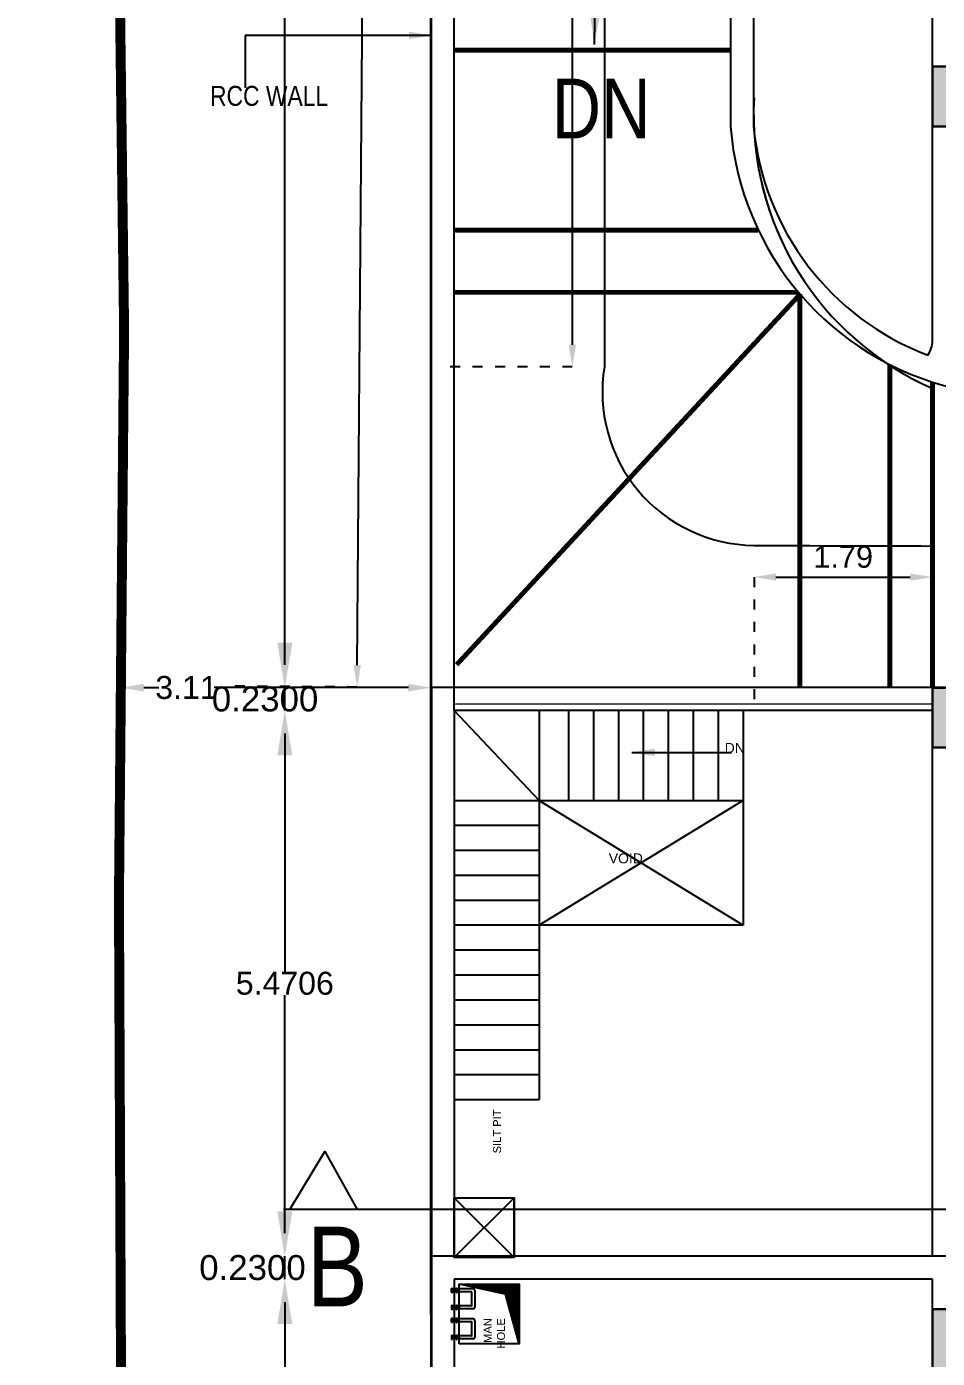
# Model space of a CAD drawing. Header units: metres. Extents: x -38 to 401, y 28 to 287.
# Drawn here: x 137.26 to 146.39, y 62.25 to 75.6 of the extents above; entities that cross this region are included whole.
import ezdxf

# ---------------------------------------------------------------- set-up
doc = ezdxf.new("R2010")
doc.units = ezdxf.units.M
doc.linetypes.add('CENTER', pattern=[2, 1.25, -0.25, 0.25, -0.25])
doc.linetypes.add('DOT2', pattern=[0.125, 0, -0.125])
for name, color, linetype in [('BLK_1_BASEMENT_-2_BLDG_FOOTPRINT', 1, 'Continuous'), ('BLK_1_FLR_-2_BLT_UP_AREA', 1, 'Continuous'), ('BLK_1_FLR_-2_BLT_UP_AREA_DEDUCT', 1, 'Continuous'), ('UHATCH', 8, 'Continuous')]:
    doc.layers.add(name, color=color, linetype=linetype)
doc.layers.add('BLK_1_FLR_-2_VEHICLE_RAMP_1', color=1, linetype='Continuous', lineweight=0)
doc.layers.add('UCOLUMN', color=6, linetype='Continuous', lineweight=30)
doc.styles.get("Standard").update_dxf_attribs({"font": 'arial.ttf'})
doc.dimstyles.new('ISO-25', dxfattribs={"dimtxt": 2.5, "dimasz": 2.5, "dimexe": 1.25, "dimexo": 0.625, "dimtad": 1, "dimtxsty": 'Standard', "dimcen": 2.5, "dimadec": 0, "dimazin": 0, "dimtfac": 1, "dimtmove": 0, "dimatfit": 3, "dimfxl": 0, "dimarcsym": 0})
doc.dimstyles.get("Standard").update_dxf_attribs({"dimtxt": 0.18, "dimasz": 0.18, "dimexe": 0.18, "dimexo": 0.0625, "dimgap": 0.09, "dimtad": 0, "dimtih": 1, "dimtoh": 1, "dimdec": 4, "dimzin": 0, "dimdsep": 46, "dimtxsty": 'Standard', "dimcen": 0.09, "dimadec": 0, "dimazin": 0, "dimtfac": 1, "dimtdec": 4, "dimtofl": 0, "dimtmove": 0, "dimatfit": 3, "dimfxl": 0, "dimtolj": 1, "dimtzin": 0, "dimarcsym": 0})

# ---------------------------------------------------------------- blocks, each defined once
blk = doc.blocks.new('A$C300D430B')
at = {"color": 21}
for p, q in [((6, 215), (6, 76)), ((24, 233), (188, 233)), ((35, 198), (35, 76)), ((171, 204), (41, 204)), ((176, 198), (176, 76)), ((206, 215), (206, 76)), ((0, 73), (0, 74)), ((0, 49), (0, 51)), ((0, 26), (0, 27)), ((0, 2), (0, 4)), ((39, 76), (2, 76)), ((39, 71), (2, 71)), ((39, 53), (2, 53)), ((39, 47), (2, 47)), ((39, 29), (2, 29)), ((39, 24), (2, 24)), ((39, 6), (2, 6)), ((6, 71), (6, 53)), ((6, 47), (6, 29)), ((6, 24), (6, 6)), ((35, 71), (35, 53)), ((35, 47), (35, 29)), ((35, 24), (35, 6)), ((41, 73), (41, 74)), ((41, 49), (41, 51)), ((41, 26), (41, 27)), ((41, 2), (41, 4)), ((171, 73), (171, 74)), ((171, 49), (171, 51)), ((171, 26), (171, 27)), ((171, 2), (171, 4)), ((173, 76), (209, 76)), ((173, 71), (209, 71)), ((173, 53), (209, 53)), ((173, 47), (209, 47)), ((173, 29), (209, 29)), ((173, 24), (209, 24)), ((173, 6), (209, 6)), ((176, 71), (176, 53)), ((176, 47), (176, 29)), ((176, 24), (176, 6)), ((206, 71), (206, 53)), ((206, 47), (206, 29)), ((206, 24), (206, 6)), ((212, 73), (212, 74)), ((212, 49), (212, 51)), ((212, 26), (212, 27)), ((212, 2), (212, 4)), ((39, 0), (2, 0)), ((173, 0), (209, 0))]:
    blk.add_line(p, q, dxfattribs=at)
for centre, radius, start, end in [((24, 215), 17.6, 90, 180), ((24, 215), 17.6, 90, 180), ((41, 198), 5.88, 90, 180), ((41, 198), 5.88, 90, 180), ((171, 198), 5.88, 0, 90), ((171, 198), 5.88, 0, 90), ((188, 215), 17.6, 0, 90), ((188, 215), 17.6, 0, 90), ((2, 74), 2.35, 90, 180), ((2, 73), 2.35, 180, 270), ((2, 51), 2.35, 90, 180), ((2, 49), 2.35, 180, 270), ((2, 27), 2.35, 90, 180), ((2, 26), 2.35, 180, 270), ((2, 4), 2.35, 90, 180), ((2, 2), 2.35, 180, 270), ((39, 74), 2.35, 0, 90), ((39, 73), 2.35, 270, 0), ((39, 51), 2.35, 0, 90), ((39, 49), 2.35, 270, 0), ((39, 27), 2.35, 0, 90), ((39, 26), 2.35, 270, 0), ((39, 4), 2.35, 0, 90), ((39, 2), 2.35, 270, 0), ((173, 74), 2.35, 90, 180), ((173, 73), 2.35, 180, 270), ((173, 51), 2.35, 90, 180), ((173, 49), 2.35, 180, 270), ((173, 27), 2.35, 90, 180), ((173, 26), 2.35, 180, 270), ((173, 4), 2.35, 90, 180), ((173, 2), 2.35, 180, 270), ((209, 74), 2.35, 0, 90), ((209, 73), 2.35, 270, 0), ((209, 51), 2.35, 0, 90), ((209, 49), 2.35, 270, 0), ((209, 27), 2.35, 0, 90), ((209, 26), 2.35, 270, 0), ((209, 4), 2.35, 0, 90), ((209, 2), 2.35, 270, 0)]:
    blk.add_arc(centre, radius, start, end, dxfattribs=at)
blk = doc.blocks.new('A$C2FCF18F5')
h = blk.add_hatch()
h.set_pattern_fill('ANSI31', color=179, scale=100, angle=-90, style=0)
h.set_pattern_definition([(45, (-92369.844, -253986.556), (8.83883476, -8.83883476), [])])
edge = h.paths.add_edge_path()
edge.add_line((676, 0), (676, 600))
edge.add_line((676, 600), (76, 600))
edge.add_line((539, 498), (76, 600))
edge.add_line((676, 0), (539, 498))
at = {"color": 4}
for p, q in [((539, 498, -194898), (76, 600, 0)), ((676, 0, 2), (539, 498, -194898))]:
    blk.add_line(p, q, dxfattribs=at)
at = {"color": 4, "elevation": 0}
blk.add_lwpolyline([(76, 0), (76, 600), (676, 600), (676, 0)], close=True, dxfattribs=at)
at = {"linetype": 'CENTER', "rotation": 270}
for p in [(0, 558, 2), (0, 258, 2)]:
    blk.add_blockref('A$C300D430B', p, dxfattribs=at)
blk = doc.blocks.new('*D254')
at = {"color": 0, "lineweight": -2}
for p, q in [((138.431, 68.97), (138.583, 68.97)), ((141.084, 68.97), (139.136, 68.97))]:
    blk.add_line(p, q, dxfattribs=at)
at = {"color": 0}
for points in [[(138.431, 69.008), (138.431, 68.932), (138.201, 68.97)], [(141.084, 69.008), (141.084, 68.932), (141.314, 68.97)]]:
    blk.add_solid(points, dxfattribs=at)
at = {"layer": 'Defpoints', "color": 0}
for p in [(138.201, 68.998), (138.201, 68.97), (141.314, 68.97)]:
    blk.add_point(p, dxfattribs=at)
at = {"color": 0, "lineweight": 25, "insert": (138.859, 68.97), "char_height": 0.23, "attachment_point": 5}
blk.add_mtext('\\A1;3.11', dxfattribs=at)
blk = doc.blocks.new('600X600')
at = {"layer": 'UHATCH', "linetype": 'Continuous'}
h = blk.add_hatch(color=256, dxfattribs=at)
h.dxf.hatch_style = 1
h.paths.add_polyline_path([(600, 600), (0, 600), (0, 0), (600, 0)])
at = {"layer": 'UCOLUMN', "linetype": 'Continuous'}
blk.add_lwpolyline([(0, 0), (600, 0), (600, 600), (0, 600)], close=True, dxfattribs=at)
blk = doc.blocks.new('750 x 750')
blk.add_blockref('600X600', (0, 75))
blk = doc.blocks.new('CXBCCB')
at = {"linetype": 'Continuous'}
for p in [(-21550, 12085), (-21550, 5857), (-21550, -375)]:
    blk.add_blockref('750 x 750', p, dxfattribs=at)
blk = doc.blocks.new('*D299')
at = {"color": 0, "lineweight": -2}
for p, q in [((139.845, 62.589), (139.845, 61.264)), ((139.845, 59.704), (139.845, 61.029))]:
    blk.add_line(p, q, dxfattribs=at)
at = {"color": 0}
for points in [[(139.77, 62.589), (139.92, 62.589), (139.845, 63.039)], [(139.77, 59.704), (139.92, 59.704), (139.845, 59.254)]]:
    blk.add_solid(points, dxfattribs=at)
at = {"layer": 'Defpoints', "color": 0}
for p in [(139.845, 63.039), (141.544, 63.039), (141.544, 59.254)]:
    blk.add_point(p, dxfattribs=at)
at = {"color": 0, "lineweight": 25, "insert": (139.845, 61.146), "char_height": 0.23, "attachment_point": 5}
blk.add_mtext('\\A1;3.7856', dxfattribs=at)
blk = doc.blocks.new('*D300')
at = {"color": 0, "lineweight": -2}
for p, q in [((139.845, 63.499), (139.845, 63.729)), ((139.845, 63.039), (139.845, 63.269)), ((139.845, 62.809), (139.845, 62.579))]:
    blk.add_line(p, q, dxfattribs=at)
at = {"color": 0}
for points in [[(139.806, 63.499), (139.883, 63.499), (139.845, 63.269)], [(139.806, 62.809), (139.883, 62.809), (139.845, 63.039)]]:
    blk.add_solid(points, dxfattribs=at)
at = {"layer": 'Defpoints', "color": 0}
for p in [(139.845, 63.269), (141.314, 63.269), (141.544, 63.039)]:
    blk.add_point(p, dxfattribs=at)
at = {"color": 0, "lineweight": 25, "insert": (139.521, 63.154), "char_height": 0.25, "attachment_point": 5}
blk.add_mtext('\\A1;0.2300', dxfattribs=at)
blk = doc.blocks.new('*D301')
at = {"color": 0, "lineweight": -2}
for p, q in [((139.845, 68.29), (139.845, 66.122)), ((139.845, 63.719), (139.845, 65.887))]:
    blk.add_line(p, q, dxfattribs=at)
at = {"color": 0}
for points in [[(139.77, 68.29), (139.92, 68.29), (139.845, 68.74)], [(139.77, 63.719), (139.92, 63.719), (139.845, 63.269)]]:
    blk.add_solid(points, dxfattribs=at)
at = {"layer": 'Defpoints', "color": 0}
for p in [(139.845, 68.74), (141.544, 68.74), (141.314, 63.269)]:
    blk.add_point(p, dxfattribs=at)
at = {"color": 0, "lineweight": 25, "insert": (139.845, 66.005), "char_height": 0.23, "attachment_point": 5}
blk.add_mtext('\\A1;5.4706', dxfattribs=at)
blk = doc.blocks.new('*D302')
at = {"color": 0, "lineweight": -2}
for p, q in [((139.845, 69.2), (139.845, 69.43)), ((139.845, 68.74), (139.845, 68.97)), ((139.845, 68.51), (139.845, 68.28))]:
    blk.add_line(p, q, dxfattribs=at)
at = {"color": 0}
for points in [[(139.806, 69.2), (139.883, 69.2), (139.845, 68.97)], [(139.806, 68.51), (139.883, 68.51), (139.845, 68.74)]]:
    blk.add_solid(points, dxfattribs=at)
at = {"layer": 'Defpoints', "color": 0}
for p in [(139.845, 68.97), (141.544, 68.97), (141.544, 68.74)]:
    blk.add_point(p, dxfattribs=at)
at = {"color": 0, "lineweight": 25, "insert": (139.647, 68.855), "char_height": 0.25, "attachment_point": 5}
blk.add_mtext('\\A1;0.2300', dxfattribs=at)
blk = doc.blocks.new('*D303')
at = {"color": 0, "lineweight": -2}
for p, q in [((139.845, 99.765), (139.845, 84.71)), ((139.845, 69.42), (139.845, 84.475))]:
    blk.add_line(p, q, dxfattribs=at)
at = {"color": 0}
for points in [[(139.77, 99.765), (139.92, 99.765), (139.845, 100.215)], [(139.77, 69.42), (139.92, 69.42), (139.845, 68.97)]]:
    blk.add_solid(points, dxfattribs=at)
at = {"layer": 'Defpoints', "color": 0}
for p in [(139.845, 100.215), (141.564, 100.215), (141.544, 68.97)]:
    blk.add_point(p, dxfattribs=at)
at = {"color": 0, "lineweight": 25, "insert": (139.845, 84.592), "char_height": 0.23, "attachment_point": 5}
blk.add_mtext('\\A1;31.2450', dxfattribs=at)
blk = doc.blocks.new('*D696')
at = {"color": 0, "linetype": 'DOT2', "lineweight": -2}
for p, q in [((140.82, 100.221), (139.57, 100.231)), ((140.57, 68.976), (139.32, 68.986))]:
    blk.add_line(p, q, dxfattribs=at)
at = {"color": 0, "lineweight": -2}
blk.add_line((140.572, 69.196), (140.818, 100.001), dxfattribs=at)
at = {"color": 0}
for points in [[(140.782, 100.001), (140.855, 100.001), (140.82, 100.221)], [(140.535, 69.196), (140.608, 69.196), (140.57, 68.976)]]:
    blk.add_solid(points, dxfattribs=at)
at = {"layer": 'Defpoints', "color": 0}
for p in [(140.82, 100.221), (141.564, 100.215), (141.314, 68.97)]:
    blk.add_point(p, dxfattribs=at)
at = {"color": 0, "insert": (140.493, 84.6), "char_height": 0.22, "attachment_point": 5, "rotation": 89.5416}
blk.add_mtext('31.25', dxfattribs=at)
blk = doc.blocks.new('*D1192')
at = {"layer": 'BLK_1_FLR_-2_VEHICLE_RAMP_1', "color": 0, "linetype": 'DOT2', "lineweight": -2}
for p, q in [((142.728, 96.98), (141.478, 96.98)), ((142.728, 72.188), (141.478, 72.188))]:
    blk.add_line(p, q, dxfattribs=at)
at = {"layer": 'BLK_1_FLR_-2_VEHICLE_RAMP_1', "color": 0, "lineweight": -2}
blk.add_line((142.728, 96.76), (142.728, 72.408), dxfattribs=at)
at = {"layer": 'BLK_1_FLR_-2_VEHICLE_RAMP_1', "color": 0}
for points in [[(142.692, 96.76), (142.765, 96.76), (142.728, 96.98)], [(142.692, 72.408), (142.765, 72.408), (142.728, 72.188)]]:
    blk.add_solid(points, dxfattribs=at)
at = {"layer": 'Defpoints', "color": 0}
for p in [(143.05, 96.98), (142.728, 72.188), (143.05, 72.188)]:
    blk.add_point(p, dxfattribs=at)
at = {"layer": 'BLK_1_FLR_-2_VEHICLE_RAMP_1', "color": 0, "insert": (142.526, 84.584), "char_height": 0.22, "attachment_point": 5, "rotation": 90}
blk.add_mtext('24.79', dxfattribs=at)
blk = doc.blocks.new('*D1194')
at = {"layer": 'BLK_1_FLR_-2_VEHICLE_RAMP_1', "color": 0, "linetype": 'DOT2', "lineweight": -2}
for p, q in [((144.55, 70.079), (144.55, 68.829)), ((146.337, 70.079), (146.337, 68.829))]:
    blk.add_line(p, q, dxfattribs=at)
at = {"layer": 'BLK_1_FLR_-2_VEHICLE_RAMP_1', "color": 0, "lineweight": -2}
blk.add_line((144.77, 70.079), (146.117, 70.079), dxfattribs=at)
at = {"layer": 'BLK_1_FLR_-2_VEHICLE_RAMP_1', "color": 0}
for points in [[(144.77, 70.115), (144.77, 70.042), (144.55, 70.079)], [(146.117, 70.115), (146.117, 70.042), (146.337, 70.079)]]:
    blk.add_solid(points, dxfattribs=at)
at = {"layer": 'Defpoints', "color": 0}
for p in [(144.55, 70.397), (146.337, 70.39), (146.337, 70.079)]:
    blk.add_point(p, dxfattribs=at)
at = {"layer": 'BLK_1_FLR_-2_VEHICLE_RAMP_1', "color": 0, "insert": (145.444, 70.281), "char_height": 0.22, "attachment_point": 5}
blk.add_mtext('1.79', dxfattribs=at)

msp = doc.modelspace()

# ---------------------------------------------------------------- linework, layer by layer
at = {"lineweight": 25}
for p, q in [((144.31441, 94.74312), (144.31441, 74.59742)), ((138.23362, 72.55756), (138.1818, 66.85095)), ((141.31441, 68.96992), (141.31441, 50.27742)), ((146.56941, 68.96992), (141.31441, 68.96992)), ((146.33941, 68.96992), (141.54441, 68.96992)), ((146.33941, 68.73992), (141.54441, 68.73992)), ((141.54441, 68.73992), (141.54441, 63.26929)), ((142.39441, 67.83992), (141.54441, 68.73992)), ((146.33941, 68.73992), (141.54441, 68.73992)), ((142.39441, 68.73992), (142.39441, 66.58992)), ((142.68941, 68.73992), (142.68941, 67.83992)), ((142.93941, 68.73992), (142.93941, 67.83992)), ((143.18941, 68.73992), (143.18941, 67.83992)), ((143.43941, 68.73992), (143.43941, 67.83992)), ((143.68941, 68.73992), (143.68941, 67.83992)), ((143.93941, 68.73992), (143.93941, 67.83992)), ((144.18941, 68.73992), (144.18941, 67.83992)), ((144.43941, 68.73992), (144.43941, 67.83992)), ((146.33941, 68.36992), (146.33941, 68.73992)), ((146.33941, 63.26929), (146.33941, 68.36992)), ((146.56941, 68.36992), (146.33941, 68.36992)), ((146.56941, 68.36992), (146.33941, 68.36992)), ((141.54441, 67.83992), (144.43941, 67.83992)), ((144.43941, 67.83992), (144.43941, 66.58992)), ((141.54441, 67.58992), (142.39441, 67.58992)), ((141.54441, 67.33992), (142.39441, 67.33992)), ((141.54441, 67.08992), (142.39441, 67.08992)), ((141.54441, 66.83992), (142.39441, 66.83992)), ((142.39441, 66.58992), (141.54441, 66.58992)), ((144.43941, 66.58992), (142.39441, 66.58992)), ((142.39441, 66.58992), (142.39441, 64.83992)), ((141.54441, 66.33992), (142.39441, 66.33992)), ((141.54441, 66.08992), (142.39441, 66.08992)), ((141.54441, 65.83992), (142.39441, 65.83992)), ((141.54441, 65.58992), (142.39441, 65.58992)), ((141.54441, 65.33992), (142.39441, 65.33992)), ((141.54441, 65.08992), (142.39441, 65.08992)), ((141.54441, 64.83992), (142.39441, 64.83992)), ((146.56941, 63.26929), (141.31441, 63.26929)), ((146.33941, 63.03929), (141.54441, 63.03929))]:
    msp.add_line(p, q, dxfattribs=at)
for points, const_width in [([(156.29093, 34.30778), (174.2516, 34.27413), (174.77677, 44.41069), (175.55608, 59.6979), (176.33956, 75.90172), (176.88936, 87.13752), (177.14013, 94.42468), (177.19814, 96.60974), (176.89326, 99.7366), (175.62707, 109.54988), (173.61646, 125.0674), (137.30751, 122.17798), (137.83504, 104.08365), (138.23362, 72.55756), (138.1818, 66.85095), (138.32383, 34.29968), (146.80226, 34.31114), (174.2516, 34.27413)], 0.1), ([(144.31441, 75.3613), (141.54441, 75.3613)], 0.04809), ([(144.59337, 73.55676), (141.54441, 73.55676)], 0.04809), ([(144.9954, 72.93454), (141.54441, 72.93454)], 0.04809), ([(145.01215, 72.91484), (141.5682, 69.19992)], 0.04809), ([(145.00944, 72.91801), (145.00944, 68.96992)], 0.04809), ([(145.91119, 72.20951), (145.91119, 68.96992)], 0.04809), ([(146.33941, 72.03357), (146.33941, 68.96992)], 0.04809)]:
    msp.add_lwpolyline(points, dxfattribs=dict(at, const_width=const_width))
for points in [[(141.31441, 68.73992), (141.31441, 99.96491, -0.41421356), (141.56441, 100.21491), (146.08941, 100.21491, 0.41421356), (146.33941, 100.46491), (146.33941, 103.69742)], [(141.54441, 68.73992), (141.54441, 99.73372, -0.41445629), (141.79462, 99.98372), (146.3192, 99.97997, 0.41445629), (146.56941, 100.22997), (146.56941, 103.39742)], [(146.29235, 72.30393, 0.15717725), (146.33941, 72.44992), (146.33941, 96.50124, 0.11113517), (146.31531, 96.60834, 0.11113517)]]:
    msp.add_lwpolyline(points, format="xyb", dxfattribs=at)
at = {"color": 1}
msp.add_lwpolyline([(146.34441, 98.48004), (144.55021, 98.47997, 0.41421356), (143.05021, 96.97997), (143.05021, 72.18827, 0.46099296), (144.55021, 70.39688, 0.0009686), (146.33687, 70.39008, 0.0009686)], format="xyb", dxfattribs=at)
at = {"lineweight": 25}
for points in [[(144.54521, 94.70287), (144.54521, 74.59742)], [(142.39441, 67.83992), (144.43941, 66.58992)], [(144.43941, 67.83992), (142.39441, 66.58992)], [(139.89529, 63.73742), (140.24515, 64.32029), (140.57127, 63.73742)], [(141.5444, 63.85626), (142.14441, 63.85627), (142.14441, 63.25626), (141.54441, 63.25626), (141.54462, 63.85626), (142.14441, 63.25626), (142.14441, 63.85605), (141.54441, 63.25626)], [(175.29115, 63.73742), (139.83229, 63.73742)], [(141.54441, 63.03929), (141.54441, 59.25367)], [(141.54441, 63.03929), (141.54441, 59.25367)], [(146.33941, 59.25367), (146.33941, 63.03929)], [(146.33941, 59.25367), (146.33941, 63.03929)]]:
    msp.add_lwpolyline(points, dxfattribs=at)
at = {"color": 1}
msp.add_arc((147.54564, 74.71674), 3, 176.837949, 246.386666, dxfattribs=at)
at = {"lineweight": 25}
for centre, radius, start, end in [((147.23507, 74.82261), 2.92932, 184.408941, 256.865456), ((147.25536, 74.84974), 2.72186, 185.319096, 249.279972)]:
    msp.add_arc(centre, radius, start, end, dxfattribs=at)
at = {"layer": 'BLK_1_BASEMENT_-2_BLDG_FOOTPRINT', "color": 1, "lineweight": 30}
msp.add_lwpolyline([(173.84897, 93.51492), (167.88941, 93.51492), (167.88941, 103.62742), (146.33941, 103.62742), (146.33941, 100.46499, -0.41420868), (146.08941, 100.21499), (141.56442, 100.21491, 0.41416154), (141.31442, 99.96495), (141.30941, 68.80742), (141.31441, 44.30913), (167.88941, 44.30913), (167.88941, 58.75742), (172.11023, 58.75742, 0.39869961), (172.35987, 58.99411), (173.86527, 87.23401), (174.09879, 93.25523, 0.42561312)], format="xyb", close=True, dxfattribs=at)
at = {"layer": 'BLK_1_FLR_-2_BLT_UP_AREA', "color": 12, "lineweight": 30}
msp.add_lwpolyline([(173.84897, 93.51492), (167.88941, 93.51492), (167.88941, 103.62742), (146.33941, 103.62742), (146.33941, 100.46499, -0.41420868), (146.08941, 100.21499), (141.56442, 100.21491, 0.41416154), (141.31442, 99.96495), (141.30941, 68.80742), (141.31441, 44.30913), (167.88941, 44.30913), (167.88941, 58.75742), (172.11023, 58.75742, 0.39869961), (172.35987, 58.99411), (173.86527, 87.23401), (174.09879, 93.25523, 0.42561312)], format="xyb", close=True, dxfattribs=at)
at = {"layer": 'BLK_1_FLR_-2_BLT_UP_AREA_DEDUCT', "color": 12, "lineweight": 30}
msp.add_lwpolyline([(173.84897, 93.51492), (167.88941, 93.51492), (167.88941, 103.62742), (146.33941, 103.62742), (146.33941, 100.46499, -0.41420868), (146.08941, 100.21499), (141.56442, 100.21491, 0.41416154), (141.31442, 99.96495), (141.30941, 68.80742), (141.31441, 44.30913), (167.88941, 44.30913), (167.88941, 58.75742), (172.11023, 58.75742, 0.39869961), (172.35987, 58.99411), (173.86527, 87.23401), (174.09879, 93.25523, 0.42561312)], format="xyb", close=True, dxfattribs=at)
at = {"layer": 'BLK_1_FLR_-2_VEHICLE_RAMP_1', "color": 1}
msp.add_lwpolyline([(144.55021, 94.23304, -0.29788831), (146.3469, 96.98113), (146.3469, 99.97995), (141.79462, 99.98372, 0.41445629), (141.54441, 99.73372), (141.54441, 68.80742), (146.3397, 68.80742), (146.33404, 71.97229, -0.31214407), (144.55021, 74.88222)], format="xyb", close=True, dxfattribs=at)

# ---------------------------------------------------------------- block references
at = {"lineweight": 25, "xscale": 0.001, "yscale": 0.001, "zscale": 0.001}
for name, p in [('CXBCCB', (167.88941, 62.43742)), ('CXBCCB', (167.88941, 62.43742)), ('A$C2FCF18F5', (141.51794, 62.38929, 0))]:
    msp.add_blockref(name, p, dxfattribs=at)

# ---------------------------------------------------------------- texts
at = {"color": 7, "lineweight": 25, "insert": (142.52022, 75.07692), "char_height": 0.6, "width": 1.7202398, "attachment_point": 1}
msp.add_mtext('{\\fArial Narrow|b0|i0|c0|p34;DN}', dxfattribs=at)
at = {"lineweight": 25}
for s, insert, char_height, width, attachment_point in [('{\\fArial Narrow|b0|i0|c0|p34;RCC WALL}', (140.27907, 75.00339), 0.2, 1.8424125, 3), ('{\\fArial Narrow|b0|i0|c0|p34;\\W2.40293; \\W1;B}', (139.45327, 63.56612), 0.8, 1.7202398, 1)]:
    msp.add_mtext(s, dxfattribs=dict(at, insert=insert, char_height=char_height, width=width, attachment_point=attachment_point))
at = {"lineweight": 25, "char_height": 0.1, "attachment_point": 3}
for s, insert in [('DN', (144.45759, 68.41592, -0.03315)), ('VOID', (143.43509, 67.30849, -0.03315))]:
    msp.add_mtext_dynamic_manual_height_columns(s, width=2.81962, gutter_width=10.7715, heights=[0], dxfattribs=dict(at, insert=insert))
at = {"lineweight": 25, "char_height": 0.08, "rotation": 90}
for s, insert, attachment_point in [('{\\W8.21736;   }SILT PIT', (141.93308, 63.53508), 1), ('MAN \\PHOLE', (141.83964, 62.64813, -166.17823), 3)]:
    msp.add_mtext_dynamic_manual_height_columns(s, width=1.9645879, gutter_width=10.7715, heights=[0], dxfattribs=dict(at, insert=insert, attachment_point=attachment_point))

# ---------------------------------------------------------------- dimensions: what is measured, and where the dimension line sits
at = {"lineweight": 25}
for base, p1, p2, picture, middle in [((139.8447, 100.21491), (141.54441, 68.96992), (141.56441, 100.21491), '*D303', (139.8447, 84.59242)), ((139.8447, 68.73992), (141.31441, 63.26929), (141.54441, 68.73992), '*D301', (139.8447, 66.00461)), ((139.8447, 63.03929), (141.54441, 59.25367), (141.54441, 63.03929), '*D299', (139.8447, 61.14648))]:
    dim = msp.add_linear_dim(base=base, p1=p1, p2=p2, angle=90, dimstyle='Standard', override={"dimscale": 1, "dimtxt": 0.23, "dimasz": 0.45, "dimgap": 0, "dimse1": 1, "dimse2": 1, "dimtmove": 1}, dxfattribs=at)
    dim.commit()
    dim.dimension.update_dxf_attribs({"geometry": picture, "text_midpoint": middle})
at = {"color": 7}
dim = msp.add_aligned_dim(p1=(141.31441, 68.96992), p2=(141.56441, 100.21491), distance=0.74444, dimstyle='ISO-25', override={"dimtxt": 0.22, "dimasz": 0.22, "dimgap": 0.09, "dimdsep": 46, "dimcen": 1, "dimfxl": 0, "dimfxlon": 1, "dimarcsym": 1}, dxfattribs=at)
dim.commit()
dim.dimension.update_dxf_attribs({"geometry": '*D696', "text_midpoint": (140.4926, 84.59999)})
at = {"lineweight": 25}
for base, p1, p2, picture, middle in [((139.8447, 68.96992), (141.54441, 68.73992), (141.54441, 68.96992), '*D302', (139.64744, 68.85492)), ((139.8447, 63.26929), (141.54441, 63.03929), (141.31441, 63.26929), '*D300', (139.52128, 63.15429))]:
    dim = msp.add_linear_dim(base=base, p1=p1, p2=p2, angle=90, dimstyle='Standard', override={"dimscale": 1, "dimtxt": 0.25, "dimasz": 0.23, "dimgap": 0.3, "dimpost": '\\X', "dimse1": 1, "dimse2": 1, "dimtmove": 1, "dimfxl": 25.4}, dxfattribs=at)
    dim.commit()
    dim.dimension.update_dxf_attribs({"geometry": picture, "text_midpoint": middle, "dimtype": 128})
dim = msp.add_linear_dim(base=(138.2013, 68.96992), p1=(141.31441, 68.96992), p2=(138.2013, 68.99819), text='3.11', dimstyle='Standard', override={"dimscale": 1, "dimtxt": 0.23, "dimasz": 0.23, "dimgap": 0, "dimse1": 1, "dimse2": 1, "dimtmove": 1}, dxfattribs=at)
dim.commit()
dim.dimension.update_dxf_attribs({"geometry": '*D254', "text_midpoint": (138.85918, 68.96992), "dimtype": 128})
at = {"layer": 'BLK_1_FLR_-2_VEHICLE_RAMP_1', "color": 1}
dim = msp.add_linear_dim(base=(142.72826, 72.18827), p1=(143.05021, 96.97997), p2=(143.05021, 72.18827), angle=90, dimstyle='ISO-25', override={"dimtxt": 0.22, "dimasz": 0.22, "dimgap": 0.09, "dimdsep": 46, "dimcen": 1, "dimfxl": 0, "dimfxlon": 1, "dimarcsym": 1}, dxfattribs=at)
dim.commit()
dim.dimension.update_dxf_attribs({"geometry": '*D1192', "text_midpoint": (142.52594, 84.58412)})
dim = msp.add_linear_dim(base=(146.33687, 70.07865), p1=(144.55021, 70.39688), p2=(146.33687, 70.39008), dimstyle='ISO-25', override={"dimtxt": 0.22, "dimasz": 0.22, "dimgap": 0.09, "dimdsep": 46, "dimcen": 1, "dimfxl": 0, "dimfxlon": 1, "dimarcsym": 1}, dxfattribs=at)
dim.commit()
dim.dimension.update_dxf_attribs({"geometry": '*D1194', "text_midpoint": (145.44354, 70.28097)})

# ---------------------------------------------------------------- leaders
at = {"lineweight": 25}
for points, override in [([(142.95094, 75.41842), (142.9967, 80.12137), (142.97385, 80.1216)], {"dimscale": 1, "dimtxt": 0.23, "dimasz": 0.45, "dimgap": 0, "dimse1": 1, "dimse2": 1, "dimtmove": 1}), ([(141.31929, 75.5099), (139.44685, 75.5099), (139.44685, 74.98484)], {"dimscale": 1, "dimtxt": 0.23, "dimasz": 0.23, "dimgap": 0, "dimse1": 1, "dimse2": 1, "dimtmove": 1}), ([(143.32494, 68.32076), (144.32494, 68.32076)], {"dimscale": 1, "dimtxt": 0.23, "dimasz": 0.23, "dimgap": 0, "dimse1": 1, "dimse2": 1, "dimtmove": 1})]:
    msp.add_leader(points, dimstyle='Standard', override=override, dxfattribs=at)

doc.saveas('drawing.dxf')
